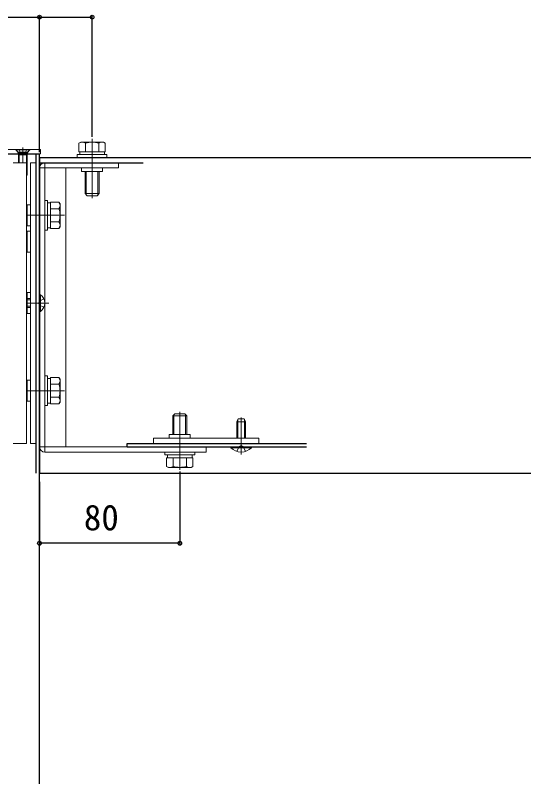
# Model space of a CAD drawing. Units: millimetres, scale not verified. Extents: x -875 to 875, y -1304 to 1298.
# Drawn here: x -583.8 to -293.8, y 602.8 to 1037 of the extents above; entities that cross this region are included whole.
import ezdxf
from ezdxf.enums import TextEntityAlignment as Align

# ---------------------------------------------------------------- set-up
doc = ezdxf.new("R2010")
doc.units = ezdxf.units.MM
doc.header["$LTSCALE"] = 8
doc.layers.add('0-4_YKK_12', color=2, linetype='Continuous')
doc.layers.add('0-6_YKK_D', color=6, linetype='Continuous')
doc.layers.add('0-5_YKK_13', color=4, linetype='Continuous', lineweight=18)
doc.styles.add('ＭＳ ゴシック', font='')
doc.styles.get('ＭＳ ゴシック').set_extended_font_data('MS Gothic')

msp = doc.modelspace()

# ---------------------------------------------------------------- linework, layer by layer
at = {"layer": '0-4_YKK_12'}
for p, q in [((-600.45, 957.9), (-570, 957.9)), ((-572, 957.9), (-572, 775.9)), ((-570, 359.9), (-570, 957.9)), ((-570, 955.9), (-80, 955.9)), ((-570, 955.9), (-570, 775.9)), ((-570, 952.9), (-510.913, 952.9)), ((-520, 792.9), (-417.745, 792.9)), ((-520, 790.9), (-520, 792.9)), ((-520, 790.9), (-417.745, 790.9)), ((-570, 775.9), (-80, 775.9))]:
    msp.add_line(p, q, dxfattribs=at)
at = {"layer": '0-5_YKK_13'}
for p, q in [((-546.5, 964.6), (-547.506, 964.019)), ((-547.506, 959.1), (-547.506, 964.019)), ((-533.5, 964.6), (-546.5, 964.6)), ((-543.753, 959.1), (-543.753, 964.019)), ((-540, 966.591), (-540, 932.637)), ((-536.247, 959.1), (-536.247, 964.019)), ((-533.5, 964.6), (-532.494, 964.019)), ((-532.494, 959.1), (-532.494, 964.019)), ((-583.75, 960.4), (-582.25, 958.9)), ((-583.5, 960.45), (-575.5, 960.45)), ((-583.5, 960.45), (-583.5, 960.15)), ((-582.15, 958.8), (-583.5, 960.15)), ((-581.75, 960.45), (-580.645, 958.234)), ((-579.5, 961.476), (-579.5, 952.9)), ((-575.25, 960.4), (-576.75, 958.9)), ((-575.5, 960.45), (-575.5, 960.15)), ((-582.25, 957.9), (-582.25, 958.9)), ((-576.75, 958.9), (-582.25, 958.9)), ((-582, 957.4), (-581.887, 957.851)), ((-582, 957.4), (-582, 952.9)), ((-582, 957.4), (-577, 957.4)), ((-581.567, 957.4), (-581.91, 958.414)), ((-577.094, 958.4), (-581.906, 958.4)), ((-581.567, 957.4), (-581.567, 952.9)), ((-580.645, 958.234), (-579.5, 957.625)), ((-577.433, 957.4), (-577.09, 958.414)), ((-577.433, 957.4), (-577.433, 945.23)), ((-577, 957.4), (-577.113, 957.851)), ((-577, 957.4), (-577, 946.15)), ((-576.75, 957.9), (-576.75, 958.9)), ((-532.494, 959.1), (-547.506, 959.1)), ((-536, 959.1), (-544, 959.1)), ((-532.95, 957.5), (-532.95, 959.1)), ((-567, 952.9), (-567, 949.9)), ((-567, 952.9), (-525, 952.9)), ((-525, 949.9), (-525, 952.9)), ((-570, 790.9), (-570, 949.9)), ((-525, 949.9), (-570, 949.9)), ((-555, 949.9), (-555, 790.9)), ((-546, 947.9), (-546, 949.9)), ((-546, 947.9), (-534, 947.9)), ((-544, 947.9), (-544, 935.3)), ((-543.352, 934.652), (-543.352, 947.9)), ((-536.648, 934.652), (-536.648, 947.9)), ((-536, 935.3), (-536, 947.9)), ((-534, 947.9), (-534, 949.9)), ((-577, 946.15), (-577.5, 945.088)), ((-577, 946.15), (-577.5, 946.15)), ((-544, 935.3), (-536, 935.3)), ((-542.8, 934.1), (-544, 935.3)), ((-542.8, 934.1), (-537.2, 934.1)), ((-537.2, 934.1), (-536, 935.3)), ((-563.8, 930.406), (-558.881, 930.406)), ((-563.8, 915.394), (-563.8, 930.406)), ((-558.3, 929.4), (-558.881, 930.406)), ((-558.3, 916.4), (-558.3, 929.4)), ((-577, 926.9), (-577.5, 926.9)), ((-577.5, 926.252), (-577, 926.252)), ((-563.8, 918.9), (-563.8, 926.9)), ((-563.8, 926.653), (-558.881, 926.653)), ((-555.8, 922.9), (-577.5, 922.9)), ((-577.5, 919.548), (-577, 919.548)), ((-577.5, 918.9), (-577, 918.9)), ((-563.8, 919.147), (-558.881, 919.147)), ((-558.3, 916.4), (-558.881, 915.394)), ((-565.4, 915.85), (-563.8, 915.85)), ((-563.8, 915.394), (-558.881, 915.394)), ((-570, 868.15), (-570, 877.65)), ((-575, 875.4), (-577.5, 875.4)), ((-575, 874.746), (-577.5, 874.746)), ((-564.717, 872.9), (-577.5, 872.9)), ((-575, 871.054), (-577.5, 871.054)), ((-575, 870.4), (-577.5, 870.4)), ((-569.491, 868.15), (-570, 868.15)), ((-563.8, 830.406), (-558.881, 830.406)), ((-563.8, 815.394), (-563.8, 830.406)), ((-558.3, 829.4), (-558.881, 830.406)), ((-558.3, 816.4), (-558.3, 829.4)), ((-577, 826.9), (-577.5, 826.9)), ((-577.5, 826.252), (-577, 826.252)), ((-563.8, 818.9), (-563.8, 826.9)), ((-563.8, 826.653), (-558.881, 826.653)), ((-555.8, 822.9), (-577.5, 822.9)), ((-577.5, 819.548), (-577, 819.548)), ((-577.5, 818.9), (-577, 818.9)), ((-563.8, 819.147), (-558.881, 819.147)), ((-558.3, 816.4), (-558.881, 815.394)), ((-565.4, 815.85), (-563.8, 815.85)), ((-563.8, 815.394), (-558.881, 815.394)), ((-492.8, 809.7), (-494, 808.5)), ((-494, 808.5), (-494, 797.9)), ((-486, 808.5), (-494, 808.5)), ((-493.352, 809.148), (-493.352, 797.9)), ((-487.2, 809.7), (-492.8, 809.7)), ((-490, 777.75), (-490, 810.795)), ((-487.2, 809.7), (-486, 808.5)), ((-486.648, 809.148), (-486.648, 797.9)), ((-486, 797.9), (-486, 808.5)), ((-455, 786.586), (-455, 807.568)), ((-456.7, 806.9), (-457.5, 805.2)), ((-456.846, 795.9), (-456.846, 806.59)), ((-456.7, 806.9), (-453.3, 806.9)), ((-453.3, 806.9), (-452.5, 805.2)), ((-453.154, 795.9), (-453.154, 806.59)), ((-452.5, 795.9), (-452.5, 805.2)), ((-505, 795.9), (-445, 795.9)), ((-505, 795.9), (-505, 792.9)), ((-496, 797.9), (-484, 797.9)), ((-496, 797.9), (-496, 795.9)), ((-484, 797.9), (-484, 795.9)), ((-445, 795.9), (-445, 792.9)), ((-475, 790.9), (-570, 790.9)), ((-505, 792.9), (-445, 792.9)), ((-475, 790.9), (-475, 787.9)), ((-460.9, 790.391), (-460.9, 790.9)), ((-460.9, 790.9), (-449.1, 790.9)), ((-567, 787.9), (-475, 787.9)), ((-497.05, 786.3), (-497.05, 784.7)), ((-497.506, 784.7), (-497.506, 779.781)), ((-497.506, 784.7), (-482.494, 784.7)), ((-494, 784.7), (-486, 784.7)), ((-493.753, 784.7), (-493.753, 779.781)), ((-486.247, 784.7), (-486.247, 779.781)), ((-482.494, 784.7), (-482.494, 779.781)), ((-496.5, 779.2), (-497.506, 779.781)), ((-496.5, 779.2), (-483.5, 779.2)), ((-483.5, 779.2), (-482.494, 779.781))]:
    msp.add_line(p, q, dxfattribs=at)
for points in [[(-600.45, 957.9), (-569.5, 957.9), (-569.5, 960.4), (-599.994, 960.4)], [(-576.85, 958.8), (-575.5, 960.15), (-583.5, 960.15)], [(-577.25, 960.45), (-578.355, 958.234), (-579.5, 957.625)], [(-532.95, 957.5), (-547.05, 957.5), (-547.05, 959.1)], [(-585, 792.9), (-577.5, 792.9), (-577.5, 952.9), (-585, 952.9)], [(-567, 949.9), (-567, 790.9), (-567, 787.9)], [(-565.4, 915.85), (-565.4, 929.95), (-563.8, 929.95)], [(-575.2, 928.9), (-577, 928.9), (-577, 916.9), (-575.2, 916.9)], [(-575.2, 913.9), (-577, 913.9), (-577, 901.9), (-575.2, 901.9)], [(-575.2, 878.9), (-577, 878.9), (-577, 866.9), (-575.2, 866.9)], [(-569.491, 868.15), (-569.491, 877.65), (-570, 877.65)], [(-567.5, 875.25), (-569.97, 874.045), (-570.579, 872.9)], [(-567.5, 870.55), (-569.97, 871.755), (-570.579, 872.9)], [(-565.4, 815.85), (-565.4, 829.95), (-563.8, 829.95)], [(-575.2, 828.9), (-577, 828.9), (-577, 816.9), (-575.2, 816.9)], [(-457.5, 795.9), (-457.5, 805.2), (-452.5, 805.2)], [(-460.9, 790.391), (-449.1, 790.391), (-449.1, 790.9)], [(-457.5, 788.289), (-456.145, 791.067), (-455, 791.676)], [(-452.5, 788.289), (-453.855, 791.067), (-455, 791.676)], [(-497.05, 786.3), (-482.95, 786.3), (-482.95, 784.7)]]:
    msp.add_lwpolyline(points, dxfattribs=at)
for points in [[(-548.5, 955.9), (-531.5, 955.9), (-531.5, 957.5), (-548.5, 957.5)], [(-575.2, 792.9), (-572, 792.9), (-572, 952.9), (-575.2, 952.9)], [(-567, 931.4), (-567, 914.4), (-565.4, 914.4), (-565.4, 931.4)], [(-567, 831.4), (-567, 814.4), (-565.4, 814.4), (-565.4, 831.4)], [(-481.5, 787.9), (-498.5, 787.9), (-498.5, 786.3), (-481.5, 786.3)]]:
    msp.add_lwpolyline(points, close=True, dxfattribs=at)
for centre, radius, start, end in [((-545.629, 961.277), 3.323, 55.61575, 124.38425), ((-540, 952.181), 12.419, 72.41205, 107.58795), ((-534.371, 961.277), 3.323, 55.61575, 124.38425), ((-582.857, 958.093), 1, 345.96376, 45), ((-576.143, 958.093), 1, 135, 194.03624), ((-567, 949.9), 3, 90, 180), ((-561.623, 928.529), 3.323, 325.61575, 34.38425), ((-570.719, 922.9), 12.419, 342.41205, 17.58795), ((-561.623, 917.271), 3.323, 325.61575, 34.38425), ((-572.774, 872.9), 5.774, 304.65097, 55.34903), ((-561.623, 828.529), 3.323, 325.61575, 34.38425), ((-570.719, 822.9), 12.419, 342.41205, 17.58795), ((-561.623, 817.271), 3.323, 325.61575, 34.38425), ((-567, 790.9), 3, 180, 270), ((-455, 796.132), 8.232, 224.2189, 315.7811), ((-495.629, 782.523), 3.323, 235.61575, 304.38425), ((-490, 791.619), 12.419, 252.41205, 287.58795), ((-484.371, 782.523), 3.323, 235.61575, 304.38425)]:
    msp.add_arc(centre, radius, start, end, dxfattribs=at)
at = {"layer": '0-6_YKK_D'}
for p, q in [((-690, 1035.9), (-570, 1035.9)), ((-570, 958.9), (-570, 1036.9)), ((-570, 958.9), (-570, 1036.9)), ((-570, 1035.9), (-540, 1035.9)), ((-540, 967.591), (-540, 1036.9)), ((-490, 776.75), (-490, 734.9)), ((-570, 770.9), (-570, 734.9)), ((-490, 735.9), (-570, 735.9))]:
    msp.add_line(p, q, dxfattribs=at)
for centre in [(-570, 1035.9), (-570, 1035.9), (-540, 1035.9), (-570, 735.9), (-490, 735.9)]:
    msp.add_circle(centre, 1.075, dxfattribs=at)

# ---------------------------------------------------------------- texts
at = {"layer": '0-6_YKK_D', "style": 'ＭＳ ゴシック'}
msp.add_text('80', height=14.66, dxfattribs=at).set_placement((-544.716, 738.9), align=Align.BOTTOM_LEFT)

doc.saveas('drawing.dxf')
